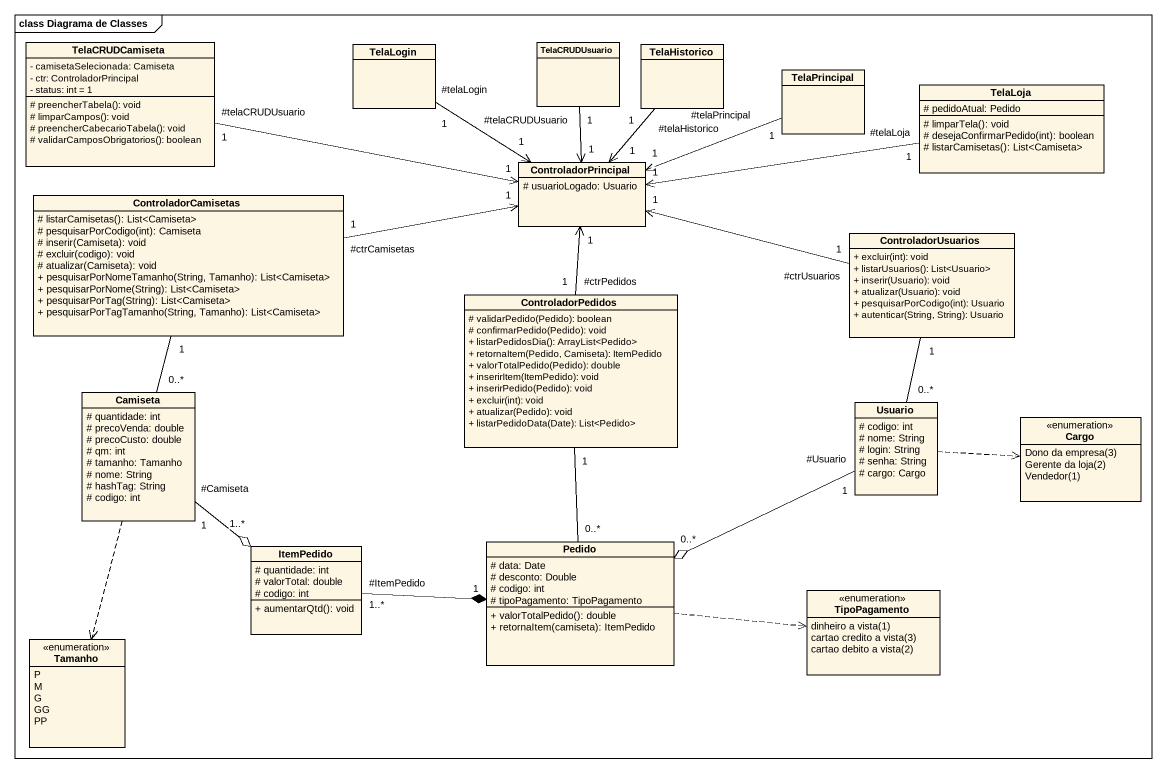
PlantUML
@startuml
mainframe class Diagrama de Classes
hide circle
hide empty members
skinparam classAttributeIconSize 0
class TelaCRUDCamiseta {
  - camisetaSelecionada: Camiseta
  - ctr: ControladorPrincipal
  - status: int = 1
  # preencherTabela(): void
  # limparCampos(): void
  # preencherCabecarioTabela(): void
  # validarCamposObrigatorios(): boolean
}
class TelaLogin
class TelaCRUDUsuario
class TelaHistorico
class TelaPrincipal
class TelaLoja {
  # pedidoAtual: Pedido
  # limparTela(): void
  # desejaConfirmarPedido(int): boolean
  # listarCamisetas(): List<Camiseta>
}
class ControladorPrincipal {
  # usuarioLogado: Usuario
}
class ControladorCamisetas {
  # listarCamisetas(): List<Camiseta>
  # pesquisarPorCodigo(int): Camiseta
  # inserir(Camiseta): void
  # excluir(codigo): void
  # atualizar(Camiseta): void
  + pesquisarPorNomeTamanho(String, Tamanho): List<Camiseta>
  + pesquisarPorNome(String): List<Camiseta>
  + pesquisarPorTag(String): List<Camiseta>
  + pesquisarPorTagTamanho(String, Tamanho): List<Camiseta>
}
class ControladorUsuarios {
  + excluir(int): void
  + listarUsuarios(): List<Usuario>
  + inserir(Usuario): void
  + atualizar(Usuario): void
  + pesquisarPorCodigo(int): Usuario
  + autenticar(String, String): Usuario
}
class ControladorPedidos {
  # validarPedido(Pedido): boolean
  # confirmarPedido(Pedido): void
  + listarPedidosDia(): ArrayList<Pedido>
  + retornaItem(Pedido, Camiseta): ItemPedido
  + valorTotalPedido(Pedido): double
  + inserirItem(ItemPedido): void
  + inserirPedido(Pedido): void
  + excluir(int): void
  + atualizar(Pedido): void
  + listarPedidoData(Date): List<Pedido>
}
class Camiseta {
  # quantidade: int
  # precoVenda: double
  # precoCusto: double
  # qm: int
  # tamanho: Tamanho
  # nome: String
  # hashTag: String
  # codigo: int
}
class Usuario {
  # codigo: int
  # nome: String
  # login: String
  # senha: String
  # cargo: Cargo
}
enum Cargo {
  {field} Dono da empresa(3)
  {field} Gerente da loja(2)
  {field} Vendedor(1)
}
class ItemPedido {
  # quantidade: int
  # valorTotal: double
  # codigo: int
  + aumentarQtd(): void
}
class Pedido {
  # data: Date
  # desconto: Double
  # codigo: int
  # tipoPagamento: TipoPagamento
  + valorTotalPedido(): double
  + retornaItem(camiseta): ItemPedido
}
enum TipoPagamento {
  {field} dinheiro a vista(1)
  {field} cartao credito a vista(3)
  {field} cartao debito a vista(2)
}
enum Tamanho {
  P
  M
  G
  GG
  PP
}
TelaCRUDCamiseta "#telaCRUDUsuario\n1" -right-> "1" ControladorPrincipal
TelaLogin "#telaLogin\n1" --> "1" ControladorPrincipal
TelaCRUDUsuario "#telaCRUDUsuario\n1" --> "1" ControladorPrincipal
TelaHistorico "#telaHistorico\n1" --> "1" ControladorPrincipal
TelaPrincipal "#telaPrincipal\n1" -left-> "1" ControladorPrincipal
TelaLoja "#telaLoja\n1" -left-> "1" ControladorPrincipal
ControladorCamisetas "#ctrCamisetas\n1" -right-> "1" ControladorPrincipal
ControladorCamisetas "1" -- "0..*" Camiseta
ControladorUsuarios "#ctrUsuarios\n1" -left-> "1" ControladorPrincipal
ControladorUsuarios "1" -- "0..*" Usuario
ControladorPedidos "#ctrPedidos\n1" -up-> "1" ControladorPrincipal
ControladorPedidos "1" -- "0..*" Pedido
Camiseta "#Camiseta\n1" --o "1..*" ItemPedido
Camiseta ..> Tamanho
Usuario .right.> Cargo
Usuario "#Usuario\n1" -left-o "0..*" Pedido
ItemPedido "#ItemPedido\n1..*" -right-* "1" Pedido
Pedido .right.> TipoPagamento
@enduml
